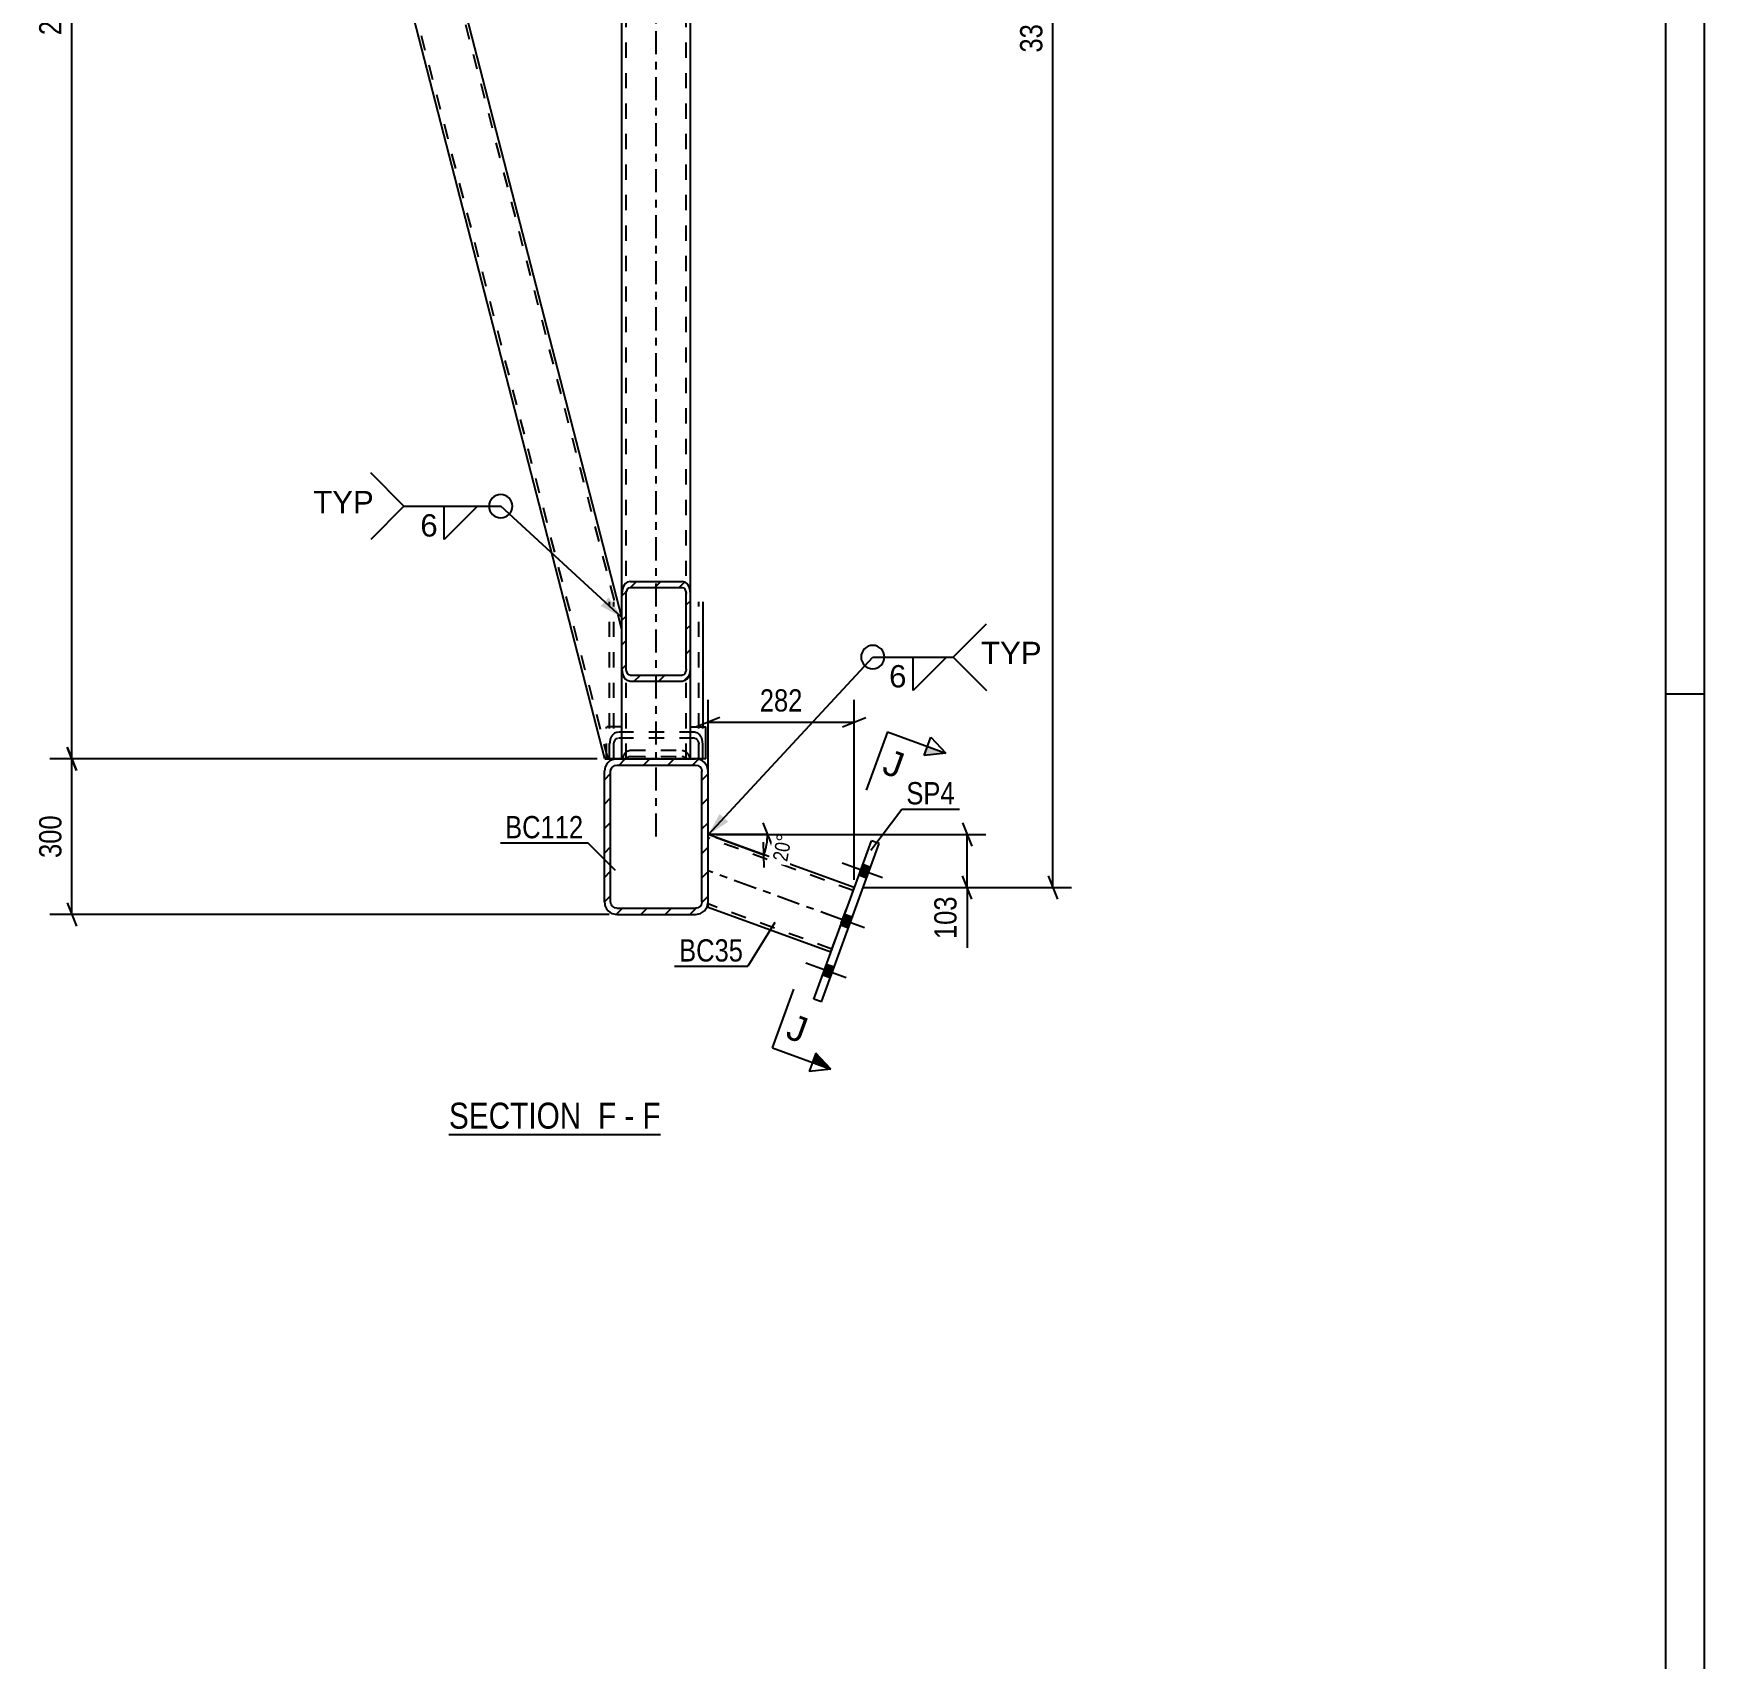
# Model space of a CAD drawing. Header units: millimetres. Extents: x 0 to 1189, y 0 to 841.
# Drawn here: x 974.2 to 1189, y 323 to 532 of the extents above; entities that cross this region are included whole.
import ezdxf

# ---------------------------------------------------------------- set-up
doc = ezdxf.new("R2010")
doc.units = ezdxf.units.MM
doc.linetypes.add('DXK_LINE_DOT2', pattern=[3.9198, 1.9599, -1.9599])
doc.linetypes.add('DXK_LINE_DOT3', pattern=[5.9187, 2.979, -0.9799, 0.9799, -0.9799])
doc.styles.add('Arial', font='ARIAL.TTF', dxfattribs={"height": 0.2})
doc.styles.add('Arial Narrow', font='ARIALN.TTF', dxfattribs={"height": 0.2})

# ---------------------------------------------------------------- blocks, each defined once
blk = doc.blocks.new('Unknown-405118385-1163')
at = {"color": 5, "linetype": 'Continuous'}
for p, q in [((1189, 0), (1189, 841)), ((1184, 5), (1184, 836)), ((1189, 447), (1184, 447))]:
    blk.add_line(p, q, dxfattribs=at)
blk = doc.blocks.new('Unknown-405118385-16 - 33821')
at = {"color": 6, "linetype": 'Continuous'}
blk.add_line((1027.59, 390.38), (1054.8, 390.38), dxfattribs=at)
at = {"color": 0, "linetype": 'Continuous'}
blk.add_wipeout([(1045.7, 391.13), (1045.7, 394.63), (1027.59, 394.63), (1027.59, 391.13)], dxfattribs=at)
at = {"color": 7, "linetype": 'Continuous', "style": 'Arial Narrow'}
blk.add_text('SECTION ', height=3.34, dxfattribs=at).set_placement((1027.59, 391.13))
at = {"color": 0, "linetype": 'Continuous'}
blk.add_wipeout([(1049.09, 391.13), (1049.09, 394.63), (1046.75, 394.63), (1046.75, 391.13)], dxfattribs=at)
at = {"color": 7, "linetype": 'Continuous', "style": 'Arial Narrow'}
blk.add_text('F', height=3.34, dxfattribs=at).set_placement((1046.75, 391.13))
at = {"color": 0, "linetype": 'Continuous'}
blk.add_wipeout([(1051.41, 391.13), (1051.41, 394.63), (1050.14, 394.63), (1050.14, 391.13)], dxfattribs=at)
at = {"color": 7, "linetype": 'Continuous', "style": 'Arial Narrow'}
blk.add_text('-', height=3.34, dxfattribs=at).set_placement((1050.14, 391.13))
at = {"color": 0, "linetype": 'Continuous'}
blk.add_wipeout([(1054.8, 391.13), (1054.8, 394.63), (1052.46, 394.63), (1052.46, 391.13)], dxfattribs=at)
at = {"color": 7, "linetype": 'Continuous', "style": 'Arial Narrow'}
blk.add_text('F', height=3.34, dxfattribs=at).set_placement((1052.46, 391.13))
blk = doc.blocks.new('Part-405118385-33887 - 33821')
at = {"linetype": 'Continuous'}
h = blk.add_hatch(dxfattribs=at)
h.set_pattern_fill('', scale=0.7, style=0, pattern_type=0)
h.set_pattern_definition([(45, (1049.8324, 450.2162), (-1.57154, 1.57154), [])])
h.paths.add_polyline_path([(1049.83, 459.95), (1049.83, 450.22), (1049.91, 449.62), (1050.14, 449.12), (1050.49, 448.78), (1050.9, 448.66), (1057.57, 448.66), (1057.97, 448.78), (1058.32, 449.12), (1058.55, 449.62), (1058.63, 450.22), (1058.63, 459.95), (1058.55, 460.54), (1058.32, 461.05), (1057.97, 461.39), (1057.57, 461.5), (1050.9, 461.5), (1050.49, 461.39), (1050.14, 461.05), (1049.91, 460.54)])
h.paths.add_polyline_path([(1050.52, 460.5), (1050.69, 460.67), (1050.9, 460.73), (1057.57, 460.73), (1057.77, 460.67), (1057.94, 460.5), (1058.06, 460.25), (1058.1, 459.95), (1058.1, 450.22), (1058.06, 449.92), (1057.94, 449.67), (1057.77, 449.5), (1057.57, 449.44), (1050.9, 449.44), (1050.69, 449.5), (1050.52, 449.67), (1050.41, 449.92), (1050.37, 450.22), (1050.37, 459.95), (1050.41, 460.25)])
at = {"color": 2, "linetype": 'Continuous'}
for p, q in [((1049.91, 460.54), (1049.83, 459.95)), ((1049.83, 450.22), (1049.83, 459.95)), ((1050.37, 459.95), (1050.41, 460.25)), ((1050.37, 450.22), (1050.37, 459.95)), ((1050.9, 461.5), (1050.49, 461.39)), ((1050.69, 460.67), (1050.9, 460.73)), ((1050.9, 461.5), (1057.57, 461.5)), ((1050.9, 460.73), (1057.57, 460.73)), ((1057.97, 461.39), (1057.57, 461.5)), ((1057.57, 460.73), (1057.77, 460.67)), ((1058.06, 460.25), (1058.1, 459.95)), ((1058.1, 450.22), (1058.1, 459.95)), ((1058.63, 459.95), (1058.55, 460.54)), ((1058.63, 450.22), (1058.63, 459.95)), ((1049.83, 438.68), (1049.83, 450.22)), ((1049.83, 450.22), (1049.91, 449.62)), ((1050.41, 449.92), (1050.37, 450.22)), ((1050.9, 449.44), (1050.69, 449.5)), ((1050.9, 449.44), (1057.57, 449.44)), ((1057.77, 449.5), (1057.57, 449.44)), ((1058.1, 450.22), (1058.06, 449.92)), ((1058.55, 449.62), (1058.63, 450.22)), ((1058.63, 438.68), (1058.63, 450.22)), ((1050.49, 448.78), (1050.9, 448.66)), ((1050.9, 448.66), (1057.57, 448.66)), ((1057.57, 448.66), (1057.97, 448.78))]:
    blk.add_line(p, q, dxfattribs=at)
at = {"color": 7, "linetype": 'DXK_LINE_DOT2'}
for p, q in [((1049.83, 450.22), (1049.83, 459.95)), ((1050.37, 438.68), (1050.37, 459.95)), ((1058.1, 438.68), (1058.1, 459.95)), ((1058.63, 450.22), (1058.63, 459.95)), ((1058.63, 438.68), (1049.83, 438.68)), ((1049.89, 438.68), (1049.91, 438.82)), ((1050.52, 438.77), (1050.48, 438.68)), ((1050.49, 439.66), (1050.9, 439.78)), ((1050.69, 438.94), (1050.52, 438.77)), ((1050.9, 439), (1050.69, 438.94)), ((1050.9, 439.78), (1057.57, 439.78)), ((1050.9, 439), (1057.57, 439)), ((1057.57, 439.78), (1057.97, 439.66)), ((1057.77, 438.94), (1057.57, 439)), ((1057.94, 438.77), (1057.77, 438.94)), ((1057.99, 438.68), (1057.94, 438.77)), ((1058.55, 438.82), (1058.57, 438.68))]:
    blk.add_line(p, q, dxfattribs=at)
at = {"color": 2, "linetype": 'Continuous'}
for centre, radius, start, end in [((1051.29, 460.22), 1.42, 124.4664, 166.7051), ((1051.1, 460.08), 0.709, 124.4664, 166.7051), ((1057.37, 460.08), 0.709, 13.2949, 55.5336), ((1057.17, 460.22), 1.42, 13.2949, 55.5336), ((1051.29, 449.95), 1.42, 193.2949, 235.5336), ((1051.1, 450.08), 0.709, 193.2949, 235.5336), ((1057.37, 450.08), 0.709, 304.4664, 346.7051), ((1057.17, 449.95), 1.42, 304.4664, 346.7051)]:
    blk.add_arc(centre, radius, start, end, dxfattribs=at)
at = {"color": 7, "linetype": 'DXK_LINE_DOT2'}
for centre, start, end in [((1051.29, 438.49), 124.4664, 166.7051), ((1057.17, 438.49), 13.2949, 55.5336)]:
    blk.add_arc(centre, 1.42, start, end, dxfattribs=at)
blk = doc.blocks.new('Part-405118385-33897 - 33821')
at = {"color": 7, "linetype": 'DXK_LINE_DOT3'}
blk.add_line((1054.23, 428.68), (1054.23, 641.34), dxfattribs=at)
at = {"color": 7, "linetype": 'DXK_LINE_DOT2'}
for p, q in [((1050.37, 438.68), (1050.37, 631.34)), ((1058.1, 438.68), (1058.1, 631.34)), ((1049.83, 438.68), (1049.83, 459.95)), ((1058.63, 438.68), (1058.63, 459.95)), ((1058.63, 438.68), (1049.83, 438.68))]:
    blk.add_line(p, q, dxfattribs=at)
at = {"color": 2, "linetype": 'Continuous'}
for p, q in [((1049.83, 459.95), (1049.83, 610.07)), ((1058.63, 459.95), (1058.63, 610.07))]:
    blk.add_line(p, q, dxfattribs=at)
blk = doc.blocks.new('Part-405118385-33906 - 33821')
at = {"color": 7, "linetype": 'DXK_LINE_DOT2'}
for p, q in [((1048.23, 438.68), (1048.23, 458.86)), ((1048.77, 438.68), (1048.77, 458.86)), ((1059.7, 438.68), (1059.7, 458.86)), ((1060.23, 438.68), (1060.23, 442.78)), ((1048.31, 441.15), (1048.23, 440.56)), ((1048.77, 440.56), (1048.81, 440.86)), ((1049.3, 442.11), (1048.89, 442)), ((1049.09, 441.28), (1049.3, 441.34)), ((1059.17, 442.11), (1049.3, 442.11)), ((1059.17, 441.34), (1049.3, 441.34)), ((1059.57, 442), (1059.17, 442.11)), ((1059.17, 441.34), (1059.37, 441.28)), ((1059.66, 440.86), (1059.7, 440.56)), ((1060.23, 440.56), (1060.15, 441.15)), ((1048.23, 438.68), (1060.23, 438.68))]:
    blk.add_line(p, q, dxfattribs=at)
at = {"color": 2, "linetype": 'Continuous'}
blk.add_line((1060.23, 458.86), (1060.23, 442.78), dxfattribs=at)
at = {"color": 7, "linetype": 'DXK_LINE_DOT2'}
for centre, radius, start, end in [((1049.69, 440.83), 1.42, 124.4664, 166.7051), ((1049.5, 440.69), 0.709, 124.4664, 166.7051), ((1058.97, 440.69), 0.709, 13.2949, 55.5336), ((1058.77, 440.83), 1.42, 13.2949, 55.5336)]:
    blk.add_arc(centre, radius, start, end, dxfattribs=at)
blk = doc.blocks.new('Part-405118385-33941 - 33821')
at = {"color": 2, "linetype": 'Continuous'}
for p, q in [((1079.69, 422.12), (1060.9, 428.96)), ((1060.9, 419.66), (1060.9, 420.28)), ((1060.9, 419.66), (1060.9, 419.59)), ((1060.9, 419.59), (1076.68, 413.85))]:
    blk.add_line(p, q, dxfattribs=at)
at = {"color": 7, "linetype": 'DXK_LINE_DOT2'}
for p, q in [((1060.9, 428.89), (1060.9, 428.96)), ((1060.9, 420.28), (1060.9, 428.96)), ((1079.56, 421.74), (1060.9, 428.53)), ((1076.68, 413.85), (1079.69, 422.12)), ((1076.82, 414.23), (1060.9, 420.02))]:
    blk.add_line(p, q, dxfattribs=at)
at = {"color": 7, "linetype": 'DXK_LINE_DOT3'}
blk.add_line((1078.19, 417.98), (1060.9, 424.28), dxfattribs=at)
blk = doc.blocks.new('Part-405118385-33943 - 33821')
at = {"color": 2, "linetype": 'Continuous'}
for p, q in [((1074.48, 407.8), (1081.89, 428.16)), ((1075.48, 407.44), (1082.9, 427.8)), ((1082.9, 427.8), (1081.89, 428.16)), ((1075.48, 407.44), (1074.48, 407.8))]:
    blk.add_line(p, q, dxfattribs=at)
blk = doc.blocks.new('Part-405118385-33974 - 33821')
at = {"color": 2, "linetype": 'Continuous'}
for p, q in [((1058.63, 442.78), (1060.63, 442.78)), ((1060.63, 438.68), (1060.63, 442.78)), ((1060.63, 438.68), (1059.3, 438.68))]:
    blk.add_line(p, q, dxfattribs=at)
at = {"color": 7, "linetype": 'DXK_LINE_DOT2'}
for p, q in [((1058.63, 438.68), (1058.63, 442.78)), ((1059.3, 438.68), (1058.63, 438.68))]:
    blk.add_line(p, q, dxfattribs=at)
blk = doc.blocks.new('Part-405118385-33975 - 33821')
at = {"color": 7, "linetype": 'DXK_LINE_DOT2'}
for p, q in [((1047.83, 438.68), (1047.83, 442.78)), ((1049.83, 442.78), (1047.83, 442.78)), ((1049.83, 438.68), (1049.83, 442.78)), ((1049.83, 438.68), (1047.83, 438.68))]:
    blk.add_line(p, q, dxfattribs=at)
blk = doc.blocks.new('Part-405118385-33980 - 33821')
at = {"color": 2, "linetype": 'Continuous'}
for p, q in [((999.98, 626.64), (1005.52, 628.65)), ((1049.83, 456.86), (1005.52, 628.65)), ((999.22, 626.36), (999.28, 626.38)), ((1047.64, 438.68), (999.22, 626.36)), ((999.28, 626.38), (999.44, 626.44)), ((999.44, 626.44), (999.98, 626.64)), ((1047.64, 438.68), (1049.17, 438.68))]:
    blk.add_line(p, q, dxfattribs=at)
at = {"color": 7, "linetype": 'DXK_LINE_DOT2'}
for p, q in [((1049.83, 455.26), (1005.14, 628.52)), ((999.44, 626.44), (999.63, 626.51)), ((999.63, 626.51), (999.6, 626.5)), ((999.6, 626.5), (999.63, 626.51)), ((1048.05, 438.68), (999.6, 626.5)), ((999.69, 626.53), (999.63, 626.51)), ((999.98, 626.64), (999.69, 626.53)), ((1049.83, 456.86), (1049.83, 456.86)), ((1049.83, 456.86), (1049.83, 456.86)), ((1049.83, 438.68), (1049.83, 456.86)), ((1049.17, 438.68), (1049.83, 438.68))]:
    blk.add_line(p, q, dxfattribs=at)
blk = doc.blocks.new('Part-405118385-33984 - 33821')
at = {"linetype": 'Continuous'}
h = blk.add_hatch(dxfattribs=at)
h.set_pattern_fill('', scale=0.7, style=0, pattern_type=0)
h.set_pattern_definition([(45, (1047.5657, 420.2776), (-1.57154, 1.57154), [])])
h.paths.add_polyline_path([(1047.57, 437.08), (1047.57, 420.28), (1047.69, 419.67), (1048.03, 419.15), (1048.55, 418.8), (1049.17, 418.68), (1059.3, 418.68), (1059.91, 418.8), (1060.43, 419.15), (1060.78, 419.67), (1060.9, 420.28), (1060.9, 437.08), (1060.78, 437.69), (1060.43, 438.21), (1059.91, 438.56), (1059.3, 438.68), (1049.17, 438.68), (1048.55, 438.56), (1048.03, 438.21), (1047.69, 437.69)])
h.paths.add_polyline_path([(1048.6, 437.64), (1048.86, 437.82), (1049.17, 437.88), (1059.3, 437.88), (1059.61, 437.82), (1059.86, 437.64), (1060.04, 437.38), (1060.1, 437.08), (1060.1, 420.28), (1060.04, 419.97), (1059.86, 419.71), (1059.61, 419.54), (1059.3, 419.48), (1049.17, 419.48), (1048.86, 419.54), (1048.6, 419.71), (1048.43, 419.97), (1048.37, 420.28), (1048.37, 437.08), (1048.43, 437.38)])
at = {"color": 2, "linetype": 'Continuous'}
for p, q in [((1049.17, 438.68), (1048.55, 438.56)), ((1049.17, 438.68), (1059.3, 438.68)), ((1059.91, 438.56), (1059.3, 438.68)), ((1047.69, 437.69), (1047.57, 437.08)), ((1047.57, 420.28), (1047.57, 437.08)), ((1048.37, 437.08), (1048.43, 437.38)), ((1048.37, 420.28), (1048.37, 437.08)), ((1048.86, 437.82), (1049.17, 437.88)), ((1049.17, 437.88), (1059.3, 437.88)), ((1059.3, 437.88), (1059.61, 437.82)), ((1060.04, 437.38), (1060.1, 437.08)), ((1060.1, 420.28), (1060.1, 437.08)), ((1060.9, 437.08), (1060.78, 437.69)), ((1060.9, 420.28), (1060.9, 437.08)), ((1047.57, 420.28), (1047.69, 419.67)), ((1048.43, 419.97), (1048.37, 420.28)), ((1049.17, 419.48), (1048.86, 419.54)), ((1049.17, 419.48), (1059.3, 419.48)), ((1059.61, 419.54), (1059.3, 419.48)), ((1060.1, 420.28), (1060.04, 419.97)), ((1060.78, 419.67), (1060.9, 420.28)), ((1048.55, 418.8), (1049.17, 418.68)), ((1049.17, 418.68), (1059.3, 418.68)), ((1059.3, 418.68), (1059.91, 418.8))]:
    blk.add_line(p, q, dxfattribs=at)
for centre, radius, start, end in [((1049.17, 437.08), 1.6, 112.5, 157.5), ((1059.3, 437.08), 1.6, 22.5, 67.5), ((1049.17, 437.08), 0.8, 112.5, 157.5), ((1059.3, 437.08), 0.8, 22.5, 67.5), ((1049.17, 420.28), 1.6, 202.5, 247.5), ((1049.17, 420.28), 0.8, 202.5, 247.5), ((1059.3, 420.28), 0.8, 292.5, 337.5), ((1059.3, 420.28), 1.6, 292.5, 337.5)]:
    blk.add_arc(centre, radius, start, end, dxfattribs=at)
blk = doc.blocks.new('Bolt-405118385-33994 - 33821')
at = {"linetype": 'Continuous'}
for points in [[(1081.28, 423.35), (1081.78, 424.73), (1080.78, 425.09), (1080.27, 423.72)], [(1081.28, 423.35), (1081.78, 424.73), (1080.78, 425.09), (1080.27, 423.72)], [(1081.28, 423.35), (1081.78, 424.73), (1080.78, 425.09), (1080.27, 423.72)], [(1078.94, 416.93), (1079.44, 418.31), (1078.44, 418.67), (1077.94, 417.3)], [(1078.94, 416.93), (1079.44, 418.31), (1078.44, 418.67), (1077.94, 417.3)], [(1076.6, 410.51), (1077.1, 411.89), (1076.1, 412.25), (1075.6, 410.87)], [(1076.6, 410.51), (1077.1, 411.89), (1076.1, 412.25), (1075.6, 410.87)], [(1076.6, 410.51), (1077.1, 411.89), (1076.1, 412.25), (1075.6, 410.87)]]:
    blk.add_hatch(color=1, dxfattribs=at).paths.add_polyline_path(points)
at = {"color": 1, "linetype": 'Continuous'}
for p, q in [((1083.34, 423.38), (1078.14, 425.27)), ((1083.34, 423.38), (1078.14, 425.27)), ((1083.34, 423.38), (1078.14, 425.27)), ((1081.28, 423.35), (1080.27, 423.72)), ((1081.28, 423.35), (1080.27, 423.72)), ((1081.28, 423.35), (1080.27, 423.72)), ((1081.78, 424.73), (1080.78, 425.09)), ((1081.78, 424.73), (1080.78, 425.09)), ((1081.78, 424.73), (1080.78, 425.09)), ((1081.01, 416.96), (1075.81, 418.85)), ((1081.01, 416.96), (1075.81, 418.85)), ((1078.94, 416.93), (1077.94, 417.3)), ((1078.94, 416.93), (1077.94, 417.3)), ((1079.44, 418.31), (1078.44, 418.67)), ((1079.44, 418.31), (1078.44, 418.67)), ((1078.67, 410.54), (1073.47, 412.43)), ((1078.67, 410.54), (1073.47, 412.43)), ((1078.67, 410.54), (1073.47, 412.43)), ((1076.6, 410.51), (1075.6, 410.87)), ((1076.6, 410.51), (1075.6, 410.87)), ((1076.6, 410.51), (1075.6, 410.87)), ((1077.1, 411.89), (1076.1, 412.25)), ((1077.1, 411.89), (1076.1, 412.25)), ((1077.1, 411.89), (1076.1, 412.25))]:
    blk.add_line(p, q, dxfattribs=at)
blk = doc.blocks.new('StraightDimension-405118385-40988 - 33821')
at = {"color": 7, "linetype": 'Continuous'}
for p, q in [((1105.22, 422.12), (1105.22, 644.21)), ((1104.62, 423.62), (1105.82, 420.62)), ((1080.69, 422.12), (1107.62, 422.12))]:
    blk.add_line(p, q, dxfattribs=at)
at = {"color": 0}
blk.add_wipeout([(1104.47, 537.42), (1100.27, 537.42), (1100.27, 528.91), (1104.47, 528.91)], dxfattribs=at)
at = {"color": 3, "style": 'Arial Narrow'}
blk.add_text('3331', height=2.863, rotation=90.0002, dxfattribs=at).set_placement((1103.87, 529.51))
blk = doc.blocks.new('AngleDimension-405118385-41034 - 33821')
at = {"color": 7, "linetype": 'Continuous'}
for p, q in [((1067.94, 430.46), (1069.14, 427.46)), ((1068.54, 428.96), (1060.9, 428.96)), ((1068.08, 426.35), (1060.9, 428.96)), ((1061.84, 428.62), (1068.08, 426.35)), ((1068.13, 424.73), (1068.03, 427.96))]:
    blk.add_line(p, q, dxfattribs=at)
blk.add_arc((1060.9, 428.96), 7.64, 340.0001, 360, dxfattribs=at)
at = {"color": 0}
blk.add_wipeout([(1072.14, 429.16), (1069.38, 429.65), (1068.64, 425.41), (1071.39, 424.92)], dxfattribs=at)
at = {"color": 3, "style": 'Arial Narrow'}
blk.add_text('20°', height=1.909, rotation=80.0021, dxfattribs=at).set_placement((1071.07, 425.39))
blk = doc.blocks.new('StraightDimension-405118385-41036 - 33821')
at = {"color": 7, "linetype": 'Continuous'}
for p, q in [((1060.9, 429.96), (1060.9, 446.27)), ((1079.69, 423.12), (1079.69, 446.27)), ((1062.4, 444.02), (1059.4, 442.82)), ((1060.9, 443.42), (1079.69, 443.42)), ((1078.19, 442.82), (1081.19, 444.02))]:
    blk.add_line(p, q, dxfattribs=at)
at = {"color": 0}
blk.add_wipeout([(1073.64, 444.17), (1073.64, 448.37), (1066.95, 448.37), (1066.95, 444.17)], dxfattribs=at)
at = {"color": 3, "style": 'Arial Narrow'}
blk.add_text('282', height=2.863, dxfattribs=at).set_placement((1067.55, 444.77))
blk = doc.blocks.new('StraightDimension-405118385-40967 - 33821')
at = {"color": 7, "linetype": 'Continuous'}
for p, q in [((994.57, 632.13), (976.27, 632.13)), ((979.72, 630.63), (978.52, 633.63)), ((979.12, 438.68), (979.12, 632.13)), ((1046.64, 438.68), (976.27, 438.68)), ((978.52, 440.18), (979.72, 437.18))]:
    blk.add_line(p, q, dxfattribs=at)
at = {"color": 0}
blk.add_wipeout([(978.37, 539.66), (974.17, 539.66), (974.17, 531.15), (978.37, 531.15)], dxfattribs=at)
at = {"color": 3, "style": 'Arial Narrow'}
blk.add_text('2902', height=2.863, rotation=90.0002, dxfattribs=at).set_placement((977.77, 531.75))
blk = doc.blocks.new('StraightDimension-405118385-40968 - 33821')
at = {"color": 7, "linetype": 'Continuous'}
for p, q in [((1046.64, 438.68), (976.27, 438.68)), ((979.72, 437.18), (978.52, 440.18)), ((979.12, 418.68), (979.12, 438.68)), ((978.52, 420.18), (979.72, 417.18)), ((1048.17, 418.68), (976.27, 418.68))]:
    blk.add_line(p, q, dxfattribs=at)
at = {"color": 0}
blk.add_wipeout([(978.37, 432.02), (974.17, 432.02), (974.17, 425.34), (978.37, 425.34)], dxfattribs=at)
at = {"color": 3, "style": 'Arial Narrow'}
blk.add_text('300', height=2.863, rotation=90.0002, dxfattribs=at).set_placement((977.77, 425.94))
blk = doc.blocks.new('StraightDimension-405118385-40992 - 33821')
at = {"color": 7, "linetype": 'Continuous'}
for p, q in [((1093.59, 430.46), (1094.79, 427.46)), ((1061.9, 428.96), (1096.59, 428.96)), ((1094.19, 422.12), (1094.19, 428.96)), ((1094.79, 420.62), (1093.59, 423.62)), ((1080.69, 422.12), (1096.59, 422.12))]:
    blk.add_line(p, q, dxfattribs=at)
at = {"color": 0}
blk.add_wipeout([(1093.44, 421.59), (1089.24, 421.59), (1089.24, 414.91), (1093.44, 414.91)], dxfattribs=at)
at = {"color": 7, "linetype": 'Continuous'}
blk.add_line((1094.19, 422.12), (1094.19, 414.38), dxfattribs=at)
blk.add_line((1094.19, 422.12), (1094.19, 414.38), dxfattribs=at)
at = {"color": 3, "style": 'Arial Narrow'}
blk.add_text('103', height=2.863, rotation=90.0002, dxfattribs=at).set_placement((1092.84, 415.51))
blk = doc.blocks.new('Mark-405118385-40941 - 33821')
at = {"color": 0}
blk.add_wipeout([(1092.6, 432.83), (1092.6, 435.83), (1086.39, 435.83), (1086.39, 432.83)], dxfattribs=at)
blk.add_wipeout([(1092.6, 432.83), (1092.6, 435.83), (1086.39, 435.83), (1086.39, 432.83)], dxfattribs=at)
at = {"color": 30, "linetype": 'Continuous'}
for p, q in [((1081.82, 426.92), (1085.79, 432.23)), ((1085.79, 432.23), (1093.2, 432.23))]:
    blk.add_line(p, q, dxfattribs=at)
at = {"color": 3, "style": 'Arial Narrow'}
blk.add_text('SP4', height=2.863, dxfattribs=at).set_placement((1086.39, 432.83))
blk = doc.blocks.new('Mark-405118385-40935 - 33821')
at = {"color": 0}
blk.add_wipeout([(1065.4, 412.62), (1065.4, 415.62), (1057.18, 415.62), (1057.18, 412.62)], dxfattribs=at)
blk.add_wipeout([(1065.4, 412.62), (1065.4, 415.62), (1057.18, 415.62), (1057.18, 412.62)], dxfattribs=at)
at = {"color": 30, "linetype": 'Continuous'}
for p in [(1069.49, 417.64), (1056.58, 412.02)]:
    blk.add_line(p, (1066, 412.02), dxfattribs=at)
at = {"color": 3, "style": 'Arial Narrow'}
blk.add_text('BC35', height=2.863, dxfattribs=at).set_placement((1057.18, 412.62))
blk = doc.blocks.new('WeldMark-405118385-41043 - 33821')
at = {"linetype": 'Continuous'}
blk.add_hatch(color=30, dxfattribs=at).paths.add_polyline_path([(1048.13, 459.44), (1049.83, 456.86), (1047.11, 458.34)])
at = {"color": 3, "linetype": 'Continuous'}
for q in [(1017.53, 475.46), (1017.53, 466.89)]:
    blk.add_line((1021.81, 471.17), q, dxfattribs=at)
at = {"color": 30, "linetype": 'Continuous'}
blk.add_line((1049.83, 456.86), (1034.24, 471.17), dxfattribs=at)
at = {"color": 3, "linetype": 'Continuous'}
for start, end in [(90, 270), (270, 90)]:
    blk.add_arc((1034.24, 471.17), 1.5, start, end, dxfattribs=at)
at = {"color": 0}
blk.add_wipeout([(1026.34, 467.07), (1026.34, 470.47), (1023.71, 470.47), (1023.71, 467.07)], dxfattribs=at)
at = {"color": 30, "linetype": 'Continuous'}
blk.add_line((1021.81, 471.17), (1034.24, 471.17), dxfattribs=at)
at = {"color": 3, "linetype": 'Continuous'}
for p, q in [((1026.99, 471.17), (1031.28, 471.17)), ((1031.28, 471.17), (1026.99, 466.89)), ((1026.99, 466.89), (1026.99, 471.17))]:
    blk.add_line(p, q, dxfattribs=at)
at = {"color": 3, "style": 'Arial'}
blk.add_text('6', height=2.87, dxfattribs=at).set_placement((1023.91, 467.27))
at = {"color": 0, "linetype": 'Continuous'}
blk.add_wipeout([(1017.91, 470.27), (1017.91, 473.27), (1010.14, 473.27), (1010.14, 470.27)], dxfattribs=at)
blk.add_wipeout([(1017.91, 470.27), (1017.91, 473.27), (1010.14, 473.27), (1010.14, 470.27)], dxfattribs=at)
at = {"color": 3, "linetype": 'Continuous', "style": 'Arial'}
blk.add_text('TYP', height=2.865, dxfattribs=at).set_placement((1010.14, 470.27))
blk = doc.blocks.new('SectionMark-405118385-50578 - 33821')
at = {"linetype": 'Continuous'}
for points in [[(1088.69, 439.1), (1089.12, 440.27), (1091.47, 439.42)], [(1074.34, 399.66), (1074.77, 400.83), (1076.69, 398.8)]]:
    blk.add_hatch(color=6, dxfattribs=at).paths.add_polyline_path(points)
at = {"color": 6, "linetype": 'Continuous'}
for p, q in [((1088.69, 439.1), (1089.55, 441.45)), ((1089.55, 441.45), (1091.47, 439.42)), ((1091.47, 439.42), (1088.69, 439.1)), ((1074.77, 400.83), (1073.91, 398.48)), ((1076.69, 398.8), (1074.77, 400.83)), ((1076.69, 398.8), (1073.91, 398.48))]:
    blk.add_line(p, q, dxfattribs=at)
at = {"color": 0, "linetype": 'Continuous'}
for points in [[(1085.29, 436.08), (1086.49, 439.37), (1084.29, 440.17), (1083.1, 436.88)], [(1072.9, 402.04), (1074.1, 405.33), (1071.91, 406.13), (1070.71, 402.84)]]:
    blk.add_wipeout(points, dxfattribs=at)
at = {"color": 6, "linetype": 'Continuous'}
for p, q in [((1083.95, 442.15), (1081.22, 434.64)), ((1083.95, 442.15), (1091.47, 439.42)), ((1069.17, 401.54), (1071.91, 409.05)), ((1069.17, 401.54), (1076.69, 398.8))]:
    blk.add_line(p, q, dxfattribs=at)
at = {"color": 3, "linetype": 'Continuous', "style": 'Arial'}
for p in [(1083.1, 436.88), (1070.71, 402.84)]:
    blk.add_text('J', height=3.34, rotation=-20.002, dxfattribs=at).set_placement(p)
blk = doc.blocks.new('Mark-405118385-40950 - 33821')
at = {"color": 0}
blk.add_wipeout([(1044.86, 428.47), (1044.86, 431.47), (1034.81, 431.47), (1034.81, 428.47)], dxfattribs=at)
blk.add_wipeout([(1044.86, 428.47), (1044.86, 431.47), (1034.81, 431.47), (1034.81, 428.47)], dxfattribs=at)
at = {"color": 30, "linetype": 'Continuous'}
for p in [(1034.21, 427.87), (1049, 424.33)]:
    blk.add_line(p, (1045.46, 427.87), dxfattribs=at)
at = {"color": 3, "style": 'Arial Narrow'}
blk.add_text('BC112', height=2.863, dxfattribs=at).set_placement((1034.81, 428.47))
blk = doc.blocks.new('WeldMark-405118385-41040 - 33821')
at = {"linetype": 'Continuous'}
blk.add_hatch(color=30, dxfattribs=at).paths.add_polyline_path([(1063.49, 430.59), (1060.9, 428.9), (1062.39, 431.61)])
at = {"color": 3, "linetype": 'Continuous'}
for q in [(1096.68, 456.06), (1096.68, 447.48)]:
    blk.add_line((1092.39, 451.77), q, dxfattribs=at)
at = {"color": 30, "linetype": 'Continuous'}
blk.add_line((1060.9, 428.9), (1082.07, 451.77), dxfattribs=at)
at = {"color": 3, "linetype": 'Continuous'}
blk.add_arc((1082.07, 451.77), 1.5, 90, 270, dxfattribs=at)
at = {"color": 0}
blk.add_wipeout([(1086.59, 447.67), (1086.59, 451.07), (1083.97, 451.07), (1083.97, 447.67)], dxfattribs=at)
at = {"color": 30, "linetype": 'Continuous'}
blk.add_line((1082.07, 451.77), (1092.39, 451.77), dxfattribs=at)
at = {"color": 3, "linetype": 'Continuous'}
for p, q in [((1087.25, 451.77), (1091.53, 451.77)), ((1091.53, 451.77), (1087.25, 447.48)), ((1087.25, 447.48), (1087.25, 451.77))]:
    blk.add_line(p, q, dxfattribs=at)
blk.add_arc((1082.07, 451.77), 1.5, 270, 90, dxfattribs=at)
at = {"color": 3, "style": 'Arial'}
blk.add_text('6', height=2.87, dxfattribs=at).set_placement((1084.17, 447.87))
at = {"color": 0, "linetype": 'Continuous'}
blk.add_wipeout([(1103.77, 450.87), (1103.77, 453.87), (1095.99, 453.87), (1095.99, 450.87)], dxfattribs=at)
blk.add_wipeout([(1103.77, 450.87), (1103.77, 453.87), (1095.99, 453.87), (1095.99, 450.87)], dxfattribs=at)
at = {"color": 3, "linetype": 'Continuous', "style": 'Arial'}
blk.add_text('TYP', height=2.865, dxfattribs=at).set_placement((1095.99, 450.87))

msp = doc.modelspace()

# ---------------------------------------------------------------- block references
for name in ['Unknown-405118385-1163', 'Part-405118385-33897 - 33821', 'Part-405118385-33980 - 33821', 'Part-405118385-33887 - 33821', 'Part-405118385-33906 - 33821', 'Part-405118385-33975 - 33821', 'Part-405118385-33974 - 33821', 'Part-405118385-33984 - 33821', 'Part-405118385-33941 - 33821', 'Part-405118385-33943 - 33821', 'Bolt-405118385-33994 - 33821']:
    msp.add_blockref(name, (0, 0))

# ---------------------------------------------------------------- next in the draw order: block references
for name in ['StraightDimension-405118385-40988 - 33821', 'StraightDimension-405118385-40967 - 33821', 'AngleDimension-405118385-41034 - 33821', 'Unknown-405118385-16 - 33821']:
    msp.add_blockref(name, (0, 0))

# ---------------------------------------------------------------- next in the draw order: block references
for name in ['WeldMark-405118385-41043 - 33821', 'StraightDimension-405118385-41036 - 33821', 'StraightDimension-405118385-40968 - 33821']:
    msp.add_blockref(name, (0, 0))

# ---------------------------------------------------------------- next in the draw order: block references
for name in ['Mark-405118385-40950 - 33821', 'StraightDimension-405118385-40992 - 33821']:
    msp.add_blockref(name, (0, 0))

# ---------------------------------------------------------------- next in the draw order: block references
for name in ['Mark-405118385-40941 - 33821', 'Mark-405118385-40935 - 33821']:
    msp.add_blockref(name, (0, 0))

# ---------------------------------------------------------------- next in the draw order: block references
msp.add_blockref('SectionMark-405118385-50578 - 33821', (0, 0))

# ---------------------------------------------------------------- next in the draw order: block references
msp.add_blockref('WeldMark-405118385-41040 - 33821', (0, 0))

doc.saveas('drawing.dxf')
